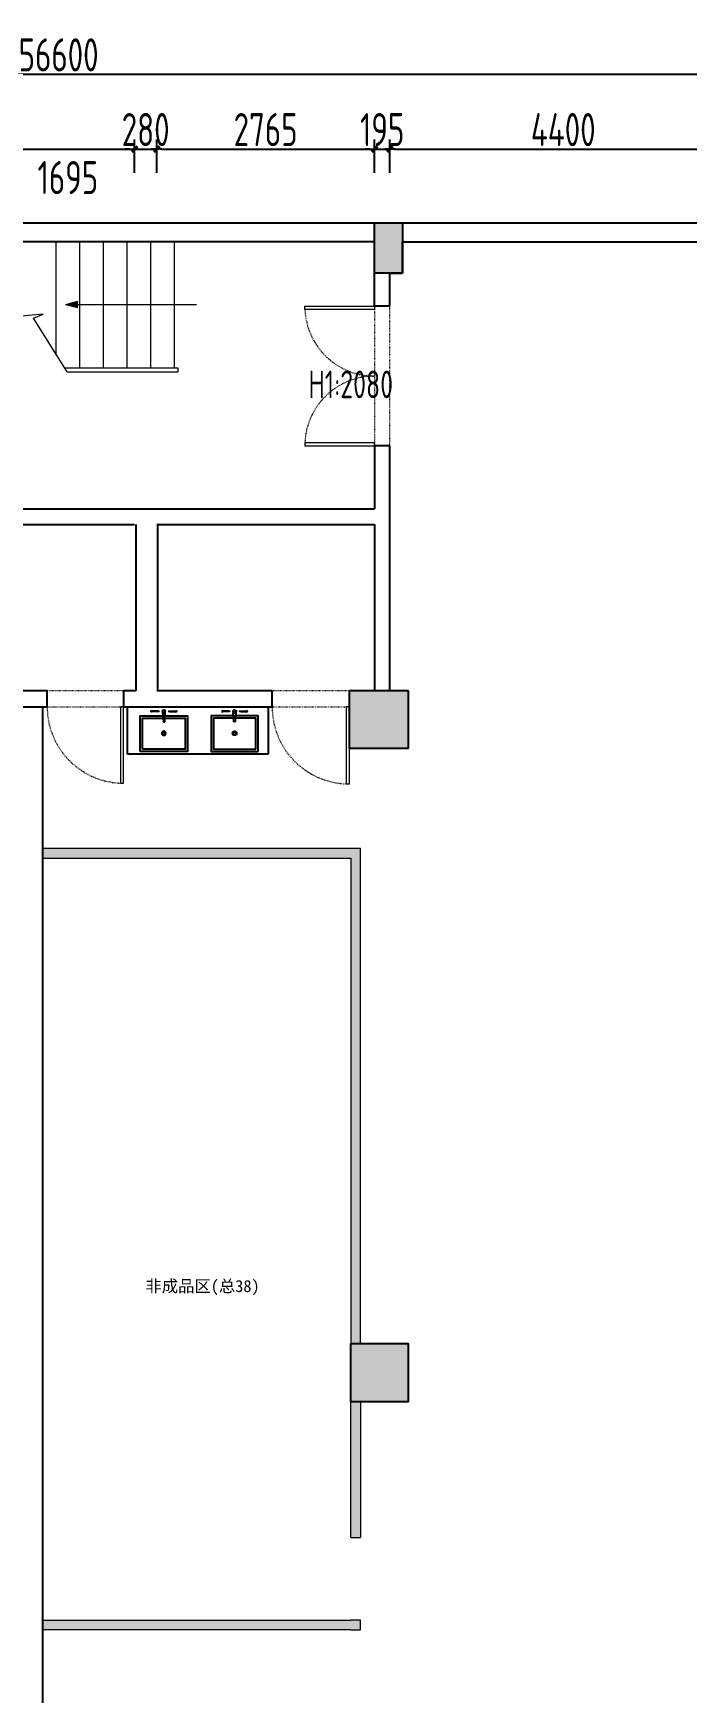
# Model space of a CAD drawing. Header units: millimetres. Extents: x 591722 to 1211798, y -167163 to 126727.
# Drawn here: x 622865 to 631162, y 105672 to 126727 of the extents above; entities that cross this region are included whole.
import ezdxf

# ---------------------------------------------------------------- set-up
doc = ezdxf.new("R2010")
doc.units = ezdxf.units.MM
doc.header["$LTSCALE"] = 0.5
doc.header["$PDMODE"] = 35
doc.linetypes.add('ACAD_ISO03W100', pattern=[30, 12, -18])
doc.layers.get('Defpoints').update_dxf_attribs({"color": 8})
for name, color, linetype in [('COL-FILL', 8, 'Continuous'), ('DOOR', 60, 'Continuous'), ('EL-TEXT', 50, 'Continuous'), ('FF-FIXT', 31, 'Continuous'), ('FF-PLANTS', 86, 'Continuous'), ('FF-TEXT', 50, 'Continuous'), ('RC-TEXT', 50, 'Continuous')]:
    doc.layers.add(name, color=color, linetype=linetype)
doc.layers.add('WALL', color=160, linetype='Continuous', lineweight=20)
doc.styles.add('CCD-DIM', font='archs.shx', dxfattribs={"width": 0.8})
doc.styles.add('CCD_DIM', font='archs.shx', dxfattribs={"width": 0.8})
doc.styles.add('宋体', font='NSimSun.ttf')
doc.dimstyles.new('CCD_DIM_60', dxfattribs={"dimscale": 60, "dimtxt": 7, "dimasz": 1, "dimexe": 2, "dimexo": 2, "dimtad": 1, "dimdec": 0, "dimdsep": 46, "dimtxsty": 'CCD_DIM', "dimblk1": 'CCD', "dimblk2": 'CCD', "dimsah": 1, "dimcen": 0.3, "dimclrd": 44, "dimclre": 44, "dimclrt": 50, "dimadec": 1, "dimazin": 2, "dimtfac": 1, "dimtdec": 0, "dimtix": 1, "dimtmove": 2, "dimatfit": 3, "dimfxl": 5, "dimfxlon": 1, "dimtolj": 1, "dimarcsym": 0})

# ---------------------------------------------------------------- blocks, each defined once
blk = doc.blocks.new('CCD')
at = {"color": 50, "linetype": 'ByBlock'}
blk.add_line((-1.090578334744235, 0), (1.09057833474435, 0), dxfattribs=at)
at = {"color": 50, "linetype": 'Continuous', "const_width": 0.6075000000000002}
blk.add_lwpolyline([(0.6103907792976884, 0.6103907792976601), (-0.6103907792977453, -0.6103907792977453)], dxfattribs=at)
blk = doc.blocks.new('*D280')
at = {"layer": 'Defpoints', "color": 0, "lineweight": 9, "transparency": 16777216}
for p in [(627198.278437501, 125256.805397418), (624433.278437501, 120492.4519799865), (627198.278437501, 120492.4519799865)]:
    blk.add_point(p, dxfattribs=at)
at = {"layer": 'RC-TEXT', "color": 44, "lineweight": -2, "transparency": 16777216}
for p, q in [((624433.278437501, 124956.805397418), (624433.278437501, 125376.805397418)), ((627198.278437501, 124956.805397418), (627198.278437501, 125376.805397418)), ((624493.278437501, 125256.805397418), (627138.278437501, 125256.805397418))]:
    blk.add_line(p, q, dxfattribs=at)
at = {"layer": 'RC-TEXT', "color": 44, "lineweight": -2, "transparency": 16777216, "xscale": 60, "yscale": 60, "zscale": 60, "rotation": 180}
blk.add_blockref('CCD', (624433.278437501, 125256.805397418), dxfattribs=at)
at = {"layer": 'RC-TEXT', "color": 44, "lineweight": -2, "transparency": 16777216, "xscale": 60, "yscale": 60, "zscale": 60}
blk.add_blockref('CCD', (627198.278437501, 125256.805397418), dxfattribs=at)
at = {"layer": 'RC-TEXT', "color": 50, "lineweight": -2, "transparency": 16777216, "insert": (625815.778437501, 125504.305397418), "char_height": 420, "attachment_point": 5, "style": 'CCD_DIM'}
blk.add_mtext('\\A1;2765', dxfattribs=at)
blk = doc.blocks.new('*D249')
at = {"layer": 'Defpoints', "color": 0, "lineweight": 9, "transparency": 16777216}
for p in [(594888.278437501, 126204.2525245471), (594888.278437501, 118622.4519799865), (651488.2784375013, 118582.4519799864)]:
    blk.add_point(p, dxfattribs=at)
at = {"layer": 'RC-TEXT', "color": 44, "lineweight": -2, "transparency": 16777216}
for p, q in [((594888.278437501, 125904.2525245471), (594888.278437501, 126324.2525245471)), ((651428.2784375012, 126204.2525245471), (594948.278437501, 126204.2525245471)), ((651488.2784375013, 125904.2525245471), (651488.2784375013, 126324.2525245471))]:
    blk.add_line(p, q, dxfattribs=at)
at = {"layer": 'RC-TEXT', "color": 44, "lineweight": -2, "transparency": 16777216, "xscale": 60, "yscale": 60, "zscale": 60, "rotation": 180}
blk.add_blockref('CCD', (594888.278437501, 126204.2525245471), dxfattribs=at)
at = {"layer": 'RC-TEXT', "color": 44, "lineweight": -2, "transparency": 16777216, "xscale": 60, "yscale": 60, "zscale": 60}
blk.add_blockref('CCD', (651488.2784375013, 126204.2525245471), dxfattribs=at)
at = {"layer": 'RC-TEXT', "color": 50, "lineweight": -2, "transparency": 16777216, "insert": (623188.2784375012, 126451.7525245471), "char_height": 420, "attachment_point": 5, "style": 'CCD_DIM'}
blk.add_mtext('\\A1;56600', dxfattribs=at)
blk = doc.blocks.new('*D283')
at = {"layer": 'Defpoints', "color": 0, "lineweight": 9, "transparency": 16777216}
for p in [(624433.278437501, 125256.805397418), (624153.278437501, 120492.4519799865), (624433.278437501, 120492.4519799865)]:
    blk.add_point(p, dxfattribs=at)
at = {"layer": 'RC-TEXT', "color": 44, "lineweight": -2, "transparency": 16777216}
for p, q in [((624153.278437501, 124956.805397418), (624153.278437501, 125376.805397418)), ((624433.278437501, 124956.805397418), (624433.278437501, 125376.805397418)), ((624093.278437501, 125256.805397418), (624033.278437501, 125256.805397418)), ((624153.278437501, 125256.805397418), (624433.278437501, 125256.805397418)), ((624493.278437501, 125256.805397418), (624553.278437501, 125256.805397418))]:
    blk.add_line(p, q, dxfattribs=at)
at = {"layer": 'RC-TEXT', "color": 44, "lineweight": -2, "transparency": 16777216, "xscale": 60, "yscale": 60, "zscale": 60}
blk.add_blockref('CCD', (624153.278437501, 125256.805397418), dxfattribs=at)
at = {"layer": 'RC-TEXT', "color": 44, "lineweight": -2, "transparency": 16777216, "xscale": 60, "yscale": 60, "zscale": 60, "rotation": 180}
blk.add_blockref('CCD', (624433.278437501, 125256.805397418), dxfattribs=at)
at = {"layer": 'RC-TEXT', "color": 50, "lineweight": -2, "transparency": 16777216, "insert": (624293.278437501, 125504.305397418), "char_height": 420, "attachment_point": 5, "style": 'CCD_DIM'}
blk.add_mtext('\\A1;280', dxfattribs=at)
blk = doc.blocks.new('*D291')
at = {"layer": 'Defpoints', "color": 0, "lineweight": 9, "transparency": 16777216}
for p in [(624153.278437501, 125256.805397418), (622458.278437501, 120492.4519799865), (624153.278437501, 120492.4519799865)]:
    blk.add_point(p, dxfattribs=at)
at = {"layer": 'RC-TEXT', "color": 44, "lineweight": -2, "transparency": 16777216}
for p, q in [((622458.278437501, 124956.805397418), (622458.278437501, 125376.805397418)), ((624153.278437501, 124956.805397418), (624153.278437501, 125376.805397418)), ((622518.278437501, 125256.805397418), (624093.278437501, 125256.805397418))]:
    blk.add_line(p, q, dxfattribs=at)
at = {"layer": 'RC-TEXT', "color": 44, "lineweight": -2, "transparency": 16777216, "xscale": 60, "yscale": 60, "zscale": 60, "rotation": 180}
blk.add_blockref('CCD', (622458.278437501, 125256.805397418), dxfattribs=at)
at = {"layer": 'RC-TEXT', "color": 44, "lineweight": -2, "transparency": 16777216, "xscale": 60, "yscale": 60, "zscale": 60}
blk.add_blockref('CCD', (624153.278437501, 125256.805397418), dxfattribs=at)
at = {"layer": 'RC-TEXT', "color": 50, "lineweight": -2, "transparency": 16777216, "insert": (623305.778437501, 124895.6778458912), "char_height": 420, "attachment_point": 5, "style": 'CCD_DIM'}
blk.add_mtext('\\A1;1695', dxfattribs=at)
blk = doc.blocks.new('*D293')
at = {"layer": 'Defpoints', "color": 0, "lineweight": 9, "transparency": 16777216}
for p in [(627393.278437501, 125256.805397418), (627198.278437501, 120492.4519799865), (627393.278437501, 120553.5803383678)]:
    blk.add_point(p, dxfattribs=at)
at = {"layer": 'RC-TEXT', "color": 44, "lineweight": -2, "transparency": 16777216}
for p, q in [((627198.278437501, 124956.805397418), (627198.278437501, 125376.805397418)), ((627393.278437501, 124956.805397418), (627393.278437501, 125376.805397418)), ((627138.278437501, 125256.805397418), (627078.278437501, 125256.805397418)), ((627198.278437501, 125256.805397418), (627393.278437501, 125256.805397418)), ((627453.278437501, 125256.805397418), (627513.278437501, 125256.805397418))]:
    blk.add_line(p, q, dxfattribs=at)
at = {"layer": 'RC-TEXT', "color": 44, "lineweight": -2, "transparency": 16777216, "xscale": 60, "yscale": 60, "zscale": 60}
blk.add_blockref('CCD', (627198.278437501, 125256.805397418), dxfattribs=at)
at = {"layer": 'RC-TEXT', "color": 44, "lineweight": -2, "transparency": 16777216, "xscale": 60, "yscale": 60, "zscale": 60, "rotation": 180}
blk.add_blockref('CCD', (627393.278437501, 125256.805397418), dxfattribs=at)
at = {"layer": 'RC-TEXT', "color": 50, "lineweight": -2, "transparency": 16777216, "insert": (627295.778437501, 125504.305397418), "char_height": 420, "attachment_point": 5, "style": 'CCD_DIM'}
blk.add_mtext('\\A1;195', dxfattribs=at)
blk = doc.blocks.new('*D295')
at = {"layer": 'Defpoints', "color": 0, "lineweight": 9, "transparency": 16777216}
for p in [(631793.278437501, 125256.805397418), (627393.278437501, 120553.5803383678), (631793.278437501, 120402.4519799864)]:
    blk.add_point(p, dxfattribs=at)
at = {"layer": 'RC-TEXT', "color": 44, "lineweight": -2, "transparency": 16777216}
for p, q in [((627393.278437501, 124956.805397418), (627393.278437501, 125376.805397418)), ((631793.278437501, 124956.805397418), (631793.278437501, 125376.805397418)), ((627453.278437501, 125256.805397418), (631733.278437501, 125256.805397418))]:
    blk.add_line(p, q, dxfattribs=at)
at = {"layer": 'RC-TEXT', "color": 44, "lineweight": -2, "transparency": 16777216, "xscale": 60, "yscale": 60, "zscale": 60, "rotation": 180}
blk.add_blockref('CCD', (627393.278437501, 125256.805397418), dxfattribs=at)
at = {"layer": 'RC-TEXT', "color": 44, "lineweight": -2, "transparency": 16777216, "xscale": 60, "yscale": 60, "zscale": 60}
blk.add_blockref('CCD', (631793.278437501, 125256.805397418), dxfattribs=at)
at = {"layer": 'RC-TEXT', "color": 50, "lineweight": -2, "transparency": 16777216, "insert": (629593.278437501, 125504.305397418), "char_height": 420, "attachment_point": 5, "style": 'CCD_DIM'}
blk.add_mtext('\\A1;4400', dxfattribs=at)
blk = doc.blocks.new('A$C5D954283')
at = {"color": 0, "linetype": 'Continuous'}
for p, q in [((-159.8287922329618, 511.2883289088495), (-159.8287922329618, 506.3181305513716)), ((-72.3280749633559, 510.3032297301106), (-154.6794934225036, 516.2860993982758)), ((-72.3280749633559, 507.3032297301105), (-154.6794934225036, 501.3203600619453)), ((-11.15956799994455, 374.2569191276562), (-17.54950175998965, 495.48656805302)), ((15.14995655568782, 492.2146877725608), (4.840432000055443, 374.2569191276562)), ((72.3280749634723, 510.3032297301106), (154.67949342262, 516.2860993985086)), ((72.3280749634723, 507.3032297301105), (154.67949342262, 501.3203600619453)), ((159.8287922330783, 511.2883289088495), (159.8287922331365, 506.3181305513716)), ((4.840432000055443, 374.2569191276562), (-11.15956799988635, 374.2569191276562))]:
    blk.add_line(p, q, dxfattribs=at)
at = {"color": 8}
for p, q in [((-4.03199999994831, 505.5152297301683), (-26.20799999992596, 505.5152297301683)), ((5.82077e-11, 532.1264297300949), (5.82077e-11, 509.5472297300585)), ((5.82077e-11, 501.4832297300454), (5.82077e-11, 478.5008297301827)), ((25.80480000009993, 505.5152297301683), (4.032000000064726, 505.5152297301683)), ((-5.039999999920836, 230.0399999998044), (-32.75999999995111, 230.0399999998044)), ((5.82077e-11, 235.0799999996088), (5.82077e-11, 263.807999999728)), ((5.82077e-11, 225), (5.82077e-11, 196.2719999998808)), ((32.25600000005215, 230.0399999998044), (5.040000000037252, 230.0399999998044))]:
    blk.add_line(p, q, dxfattribs=at)
at = {"color": 0, "linetype": 'Continuous'}
blk.add_lwpolyline([(300, 0), (300, 450), (-300, 450), (-300, 0)], close=True, dxfattribs=at)
at = {"color": 0, "linetype": 'Continuous', "const_width": 12}
for points in [[(-63.3280749633559, 514.8032297301106, -1), (-63.3280749633559, 502.8032297301106, -1)], [(63.32807496347232, 514.8032297301106, 1), (63.32807496347232, 502.8032297301106, 1)]]:
    blk.add_lwpolyline(points, format="xyb", close=True, dxfattribs=at)
at = {"color": 8, "ltscale": 1000, "const_width": 0.448}
blk.add_lwpolyline([(5.82077e-11, 505.7392297300975, -1), (5.82077e-11, 505.291229730239, -1)], format="xyb", close=True, dxfattribs=at)
at = {"color": 8}
blk.add_lwpolyline([(270, 30), (270.0000000001164, 420), (-270, 420), (-270, 30)], close=True, dxfattribs=at)
at = {"color": 8, "const_width": 0.8399999999999996}
blk.add_lwpolyline([(0.1400000000721775, 230.4599999999628, -0.9999999999999998), (0.1400000000721775, 229.6199999998789, -0.9999999999999998)], format="xyb", close=True, dxfattribs=at)
at = {"color": 0, "linetype": 'Continuous'}
blk.add_circle((5.82077e-11, 505.5152297301683), 20.16, dxfattribs=at)
at = {"color": 8}
for centre, radius in [((0.2651944293174893, 505.7008297301363), 16.25438224187546), ((5.82077e-11, 230.0399999998044), 25.2)]:
    blk.add_circle(centre, radius, dxfattribs=at)
at = {"color": 0, "linetype": 'Continuous'}
for centre, start, end in [((-154.8287922329618, 511.2883289088495), 88.28890731936896, 180), ((-154.8287922329618, 506.3181305513716), 180, 271.7110926806311), ((154.8287922330783, 511.2883289090823), 0, 91.71109268063103), ((154.8287922331365, 506.3181305513716), 268.288907319369, 0)]:
    blk.add_arc(centre, 5, start, end, dxfattribs=at)

msp = doc.modelspace()

# ---------------------------------------------------------------- hatches: boundary and pattern name
at = {"layer": 'COL-FILL', "lineweight": 5}
h = msp.add_hatch(color=8, dxfattribs=at)
h.dxf.hatch_style = 1
h.paths.add_polyline_path([(627553.278437501, 124322.4519799864), (627198.278437501, 124322.4519799864), (627198.278437501, 123682.4519799864), (627553.278437501, 123682.4519799864)])
h = msp.add_hatch(color=250, dxfattribs=at)
h.dxf.hatch_style = 1
h.paths.add_polyline_path([(619628.278437501, 118382.4519799864), (618948.278437501, 118382.4519799864), (618948.278437501, 117652.4519799864), (619628.278437501, 117652.4519799864)])
h.paths.add_polyline_path([(627628.278437501, 118082.4519800019), (627618.278437501, 118082.4519800019), (627618.278437501, 118382.4519799864), (627393.278437501, 118382.4519799864), (626878.278437501, 118382.4519799864), (626878.278437501, 117652.4519799864), (627628.278437501, 117652.4519799864)])
h.paths.add_polyline_path([(635598.278437501, 118342.4519799865), (634918.278437501, 118342.4519799865), (634918.278437501, 117682.4519799864), (635598.278437501, 117682.4519799864)])
h.paths.add_polyline_path([(619628.278437501, 110102.4519799864), (618948.278437501, 110102.4519799864), (618948.278437501, 109422.4519799864), (619628.278437501, 109422.4519799864)])
h.paths.add_polyline_path([(627628.278437501, 110102.4519799864), (626898.278437501, 110102.4519799864), (626898.278437501, 109362.4519799865), (627628.278437501, 109362.4519799865)])
h.paths.add_polyline_path([(635598.278437501, 110102.4519799864), (634918.278437501, 110102.4519799864), (634918.278437501, 109422.4519799864), (635598.278437501, 109422.4519799864)])
at = {"layer": 'FF-PLANTS', "lineweight": 5}
h = msp.add_hatch(dxfattribs=at)
h.set_pattern_fill('HONEY', color=250, scale=50)
h.set_pattern_definition([(0, (0, 0), (238.125, 137.48153225), [158.75, -317.5]), (120, (0, 0), (-238.1249994797095, 137.4815331511695), [158.7499999999999, -317.4999999999999]), (60, (0, 0), (5.202904552e-07, 274.9630654011694), [-317.5, 158.75])])
h.paths.add_polyline_path([(622983.2784375012, 116382.4614255249), (622983.2784375012, 116262.4614255249), (626898.278437501, 116262.4614255249), (626898.278437501, 110102.4519799864), (627018.278437501, 110102.4519799864), (627018.278437501, 116262.4614255249), (627018.278437501, 116382.4614255249)])
h.paths.add_polyline_path([(627018.278437501, 109362.4519799865), (626898.278437501, 109362.4519799865), (626898.278437501, 107642.2171287543), (627018.278437501, 107642.2171287543)])
h.paths.add_polyline_path([(627018.278437501, 106472.2171287543), (627018.278437501, 106592.2171287543), (626898.278437501, 106592.2171287543), (622983.2784375012, 106592.2171287543), (622983.2784375012, 106472.2171287543), (626898.278437501, 106472.2171287543)])
h.paths.add_polyline_path([(626898.278437501, 101592.4519799864), (627018.278437501, 101592.4519799864), (627018.278437501, 105422.2171287543), (626898.278437501, 105422.2171287543)])
h.paths.add_polyline_path([(627018.278437501, 100852.4519799864), (626898.278437501, 100852.4519799864), (626898.278437501, 96801.97283198361), (622983.2784375012, 96801.97283198361), (622983.2784375012, 96681.97283198361), (627018.278437501, 96681.97283198361), (627018.278437501, 96801.97283198361)])
h.paths.add_polyline_path([(627628.278437501, 92532.45197998642), (627628.278437501, 92412.45197998642), (633868.278437501, 92412.45197998642), (633868.278437501, 92532.45197998642)])
h.paths.add_polyline_path([(635038.278437501, 92412.45197998642), (634918.278437501, 92412.45197998642), (634918.278437501, 86062.45197998642), (635038.278437501, 86062.45197998642)])
h.paths.add_polyline_path([(631913.278437501, 110102.4519799864), (631913.278437501, 117712.4519799865), (631793.278437501, 117712.4519799865), (631793.278437501, 109982.4519799864), (631913.278437501, 109982.4519799864), (634918.278437501, 109982.4519799864), (634918.278437501, 110102.4519799864)])
h.paths.add_polyline_path([(635598.278437501, 110102.4519799864), (635598.278437501, 109982.4519799864), (642918.2784375012, 109982.4519799864), (642918.2784375012, 110102.4519799864)])
h.paths.add_polyline_path([(645678.2784375029, 109982.4519799864), (645678.2784375029, 110102.4519799864), (643598.278437501, 110102.4519799864), (643598.278437501, 109982.4519799864)])
at = {"layer": 'WALL', "lineweight": 5}
h = msp.add_hatch(color=250, dxfattribs=at)
h.paths.add_polyline_path([(623427.1492053029, 123241.963638004), (623427.1492053029, 123282.4519799864), (623277.1492045927, 123282.4519799864)])
h.paths.add_polyline_path([(623277.1492053029, 123282.4519799864), (623427.1492053029, 123282.4519799864), (623427.1492053029, 123322.9403217773)])

# ---------------------------------------------------------------- linework, layer by layer
at = {"layer": 'DOOR', "lineweight": 13}
for points in [[(626313.2784375012, 123262.4519799864), (627198.2784375012, 123262.4519799864), (627198.2784375012, 123222.4519799864), (626313.2784375012, 123222.4519799864)], [(627198.2784375012, 121532.4519799864), (626313.2784375012, 121532.4519799864), (626313.2784375012, 121492.4519799864), (627198.2784375012, 121492.4519799864)], [(623973.2784375012, 117212.4519799865), (624013.2784375012, 117212.4519799865), (624013.2784375012, 118182.4519799864), (623973.2784375012, 118182.4519799864)], [(626838.2784375012, 117202.4519799864), (626878.2784375012, 117202.4519799864), (626878.2784375012, 118182.4519799864), (626838.2784375012, 118182.4519799864)]]:
    msp.add_lwpolyline(points, close=True, dxfattribs=at)
at = {"layer": 'DOOR', "color": 8, "linetype": 'ACAD_ISO03W100', "lineweight": 5}
for points in [[(627393.278437501, 121492.4519799864), (627393.278437501, 123262.4519799864), (627198.278437501, 123262.4519799864), (627198.278437501, 121492.4519799864)], [(623043.278437501, 118382.4519799864), (623043.278437501, 118182.4519799864), (624013.278437501, 118182.4519799864), (624013.278437501, 118382.4519799864)], [(625898.278437501, 118382.4519799864), (625898.278437501, 118182.4519799864), (626878.278437501, 118182.4519799864), (626878.278437501, 118382.4519799864)]]:
    msp.add_lwpolyline(points, close=True, dxfattribs=at)
for centre, radius, start, end in [((627198.2784375012, 123262.4519799864), 885, 182.5905222664352, 270), ((627198.2784375012, 121492.4519799864), 885, 90, 177.4094777335648), ((624013.2784375012, 118182.4519799864), 970.0000000000217, 180, 267.6366172971244), ((626878.2784375012, 118182.4519799864), 980.0000000000293, 180, 267.6607469270879)]:
    msp.add_arc(centre, radius, start, end, dxfattribs=at)
at = {"layer": 'FF-FIXT', "linetype": 'Continuous'}
for p, q in [((624063.4742382604, 117582.4614255249), (624063.4742382604, 118182.4519799864)), ((625848.278437501, 118182.4519799864), (625848.278437501, 117582.4614255249)), ((625848.278437501, 117582.4614255249), (624063.4742382604, 117582.4614255249))]:
    msp.add_line(p, q, dxfattribs=at)
at = {"layer": 'FF-PLANTS', "linetype": 'ByBlock', "lineweight": 9}
for points in [[(626898.278437501, 116262.4614255249), (626898.278437501, 110102.4519799864), (627018.278437501, 110102.4519799864), (627018.278437501, 116262.4614255249), (627018.278437501, 116382.4614255249), (622983.2784375012, 116382.4614255249), (622983.2784375012, 116262.4614255249), (626898.278437501, 116262.4614255249)], [(626898.278437501, 107642.2171287543), (626898.278437501, 109362.4519799865), (627018.278437501, 109362.4519799865), (627018.278437501, 107642.2171287543)], [(626898.278437501, 107642.2171287543), (627018.278437501, 107642.2171287543)], [(626898.278437501, 106472.2171287543), (622983.2784375012, 106472.2171287543), (622983.2784375012, 106592.2171287543), (626898.278437501, 106592.2171287543)], [(627018.278437501, 106472.2171287543), (627018.278437501, 106592.2171287543), (626898.278437501, 106592.2171287543), (626898.278437501, 106592.2171287543)], [(626898.278437501, 106472.2171287543), (626898.278437501, 106472.2171287543), (627018.278437501, 106472.2171287543)]]:
    msp.add_lwpolyline(points, dxfattribs=at)
at = {"layer": 'WALL', "lineweight": -3}
for p, q in [((619183.278437501, 124322.4519799864), (635158.278437501, 124322.4519799864)), ((627198.278437501, 124082.4519799864), (619183.278437501, 124082.4519799857)), ((627198.278437501, 123262.4519799864), (627198.278437501, 124082.4519799864)), ((627553.278437501, 124082.4519799864), (631793.278437501, 124082.4519799864)), ((627553.278437501, 123682.4519799864), (627553.278437501, 124082.4519799864)), ((627393.278437501, 123262.4519799864), (627393.278437501, 123682.4519799864)), ((627393.278437501, 123682.4519799864), (627553.278437501, 123682.4519799864)), ((627393.278437501, 123262.4519799864), (627198.278437501, 123262.4519799864)), ((627393.278437501, 121492.4519799864), (627198.278437501, 121492.4519799864)), ((627198.278437501, 121492.4519799864), (627198.278437501, 120692.4519799864)), ((627393.278437501, 118382.4519799864), (627393.278437501, 121492.4519799864)), ((619423.278437501, 120692.4519799864), (627198.278437501, 120692.4519799864)), ((622458.278437501, 120492.4519799865), (624153.278437501, 120492.4519799865)), ((624168.278437501, 120492.4519799865), (624168.278437501, 118382.4519799864)), ((624433.278437501, 120492.4519799865), (627198.278437501, 120492.4519799865)), ((624448.278437501, 118382.4519799864), (624448.278437501, 120492.4519799865)), ((627198.278437501, 120492.4519799865), (627198.278437501, 118382.4519799864)), ((623043.278437501, 118382.4519799864), (622458.278437501, 118382.4519799864)), ((623043.278437501, 118182.4519799864), (623043.278437501, 118382.4519799864)), ((624168.278437501, 118382.4519799864), (624013.278437501, 118382.4519799864)), ((624013.278437501, 118382.4519799864), (624013.278437501, 118182.4519799864)), ((625898.278437501, 118382.4519799864), (624433.278437501, 118382.4519799864)), ((625898.278437501, 118182.4519799864), (625898.278437501, 118382.4519799864)), ((627628.278437501, 118382.4519799864), (626878.278437501, 118382.4519799864)), ((626878.278437501, 117652.4519799864), (626878.278437501, 118382.4519799864)), ((627628.278437501, 118382.4519799864), (627393.278437501, 118382.4519799864)), ((627628.278437501, 117652.4519799864), (627628.278437501, 118382.4519799864)), ((622113.278437501, 118182.4519799864), (623043.278437501, 118182.4519799864)), ((622113.278437501, 118182.4519799864), (623043.278437501, 118182.4519799864)), ((622983.2784375012, 118182.4519799864), (622983.2784375012, 96481.97283198361)), ((624013.278437501, 118182.4519799864), (624023.278437501, 118182.4519799864)), ((624023.278437501, 118182.4519799864), (625898.278437501, 118182.4519799864)), ((627628.278437501, 117652.4519799864), (626878.278437501, 117652.4519799864)), ((626898.278437501, 110102.4519799864), (627628.278437501, 110102.4519799864)), ((626898.278437501, 109362.4519799865), (626898.278437501, 110102.4519799864)), ((627628.278437501, 109362.4519799865), (627628.278437501, 110102.4519799864)), ((627628.278437501, 109362.4519799865), (626898.278437501, 109362.4519799865))]:
    msp.add_line(p, q, dxfattribs=at)
at = {"layer": 'WALL', "color": 250, "lineweight": 5}
for p, q in [((623153.278437501, 124082.4519799864), (623153.2784375013, 122657.4519799865)), ((623453.278437501, 124082.4519799864), (623453.278437501, 122482.4519799864)), ((623753.278437501, 124082.4519799864), (623753.278437501, 122482.4519799864)), ((624053.278437501, 124082.4519799864), (624053.278437501, 122482.4519799864)), ((624353.278437501, 124082.4519799864), (624353.278437501, 122482.4519799864)), ((624653.278437501, 124082.4519799864), (624653.278437501, 122482.4519799864)), ((623427.1492053029, 123322.9403217773), (623277.1492053029, 123282.4519799864)), ((624939.3212635934, 123282.4519799864), (623277.1492053029, 123282.4519799864)), ((623427.1492053029, 123241.963638004), (623277.1492053029, 123282.4519797948)), ((623427.1492053029, 123241.963638004), (623427.1492053029, 123322.9403217773)), ((622991.4555620707, 123164.2434658262), (622714.8852897933, 123136.4010772913)), ((622867.454422903, 123110.0066697668), (622991.4555620707, 123164.2434658262)), ((623295.383700659, 122432.4519799864), (622867.454422903, 123110.006669767))]:
    msp.add_line(p, q, dxfattribs=at)
at = {"layer": 'WALL', "lineweight": -3}
msp.add_lwpolyline([(627553.278437501, 123682.4519799864), (627198.278437501, 123682.4519799864), (627198.278437501, 124322.4519799864), (627553.278437501, 124322.4519799864)], close=True, dxfattribs=at)
at = {"layer": 'WALL', "color": 250, "lineweight": 5}
for points in [[(623263.8047532907, 122482.4519799864), (624703.278437501, 122482.4519799864), (624703.278437501, 122432.4519799864)], [(623295.383700659, 122432.4519799864), (624703.278437501, 122432.4519799864)]]:
    msp.add_lwpolyline(points, dxfattribs=at)

# ---------------------------------------------------------------- block references
at = {"layer": 'FF-FIXT', "linetype": 'Continuous', "xscale": -1}
msp.add_blockref('A$C5D954283', (624523.2869266802, 117615.461425525), dxfattribs=at)
at = {"layer": 'FF-FIXT', "linetype": 'Continuous'}
msp.add_blockref('A$C5D954283', (625422.5848572326, 117615.461425525), dxfattribs=at)

# ---------------------------------------------------------------- texts
at = {"layer": 'EL-TEXT', "lineweight": -2, "insert": (626360.0000217743, 122446.4266347007), "char_height": 350, "attachment_point": 1, "style": 'CCD-DIM'}
msp.add_mtext_dynamic_manual_height_columns('H1:2080', width=3442.357923594304, gutter_width=375, heights=[0], dxfattribs=at)
at = {"layer": 'FF-TEXT', "style": '宋体'}
msp.add_text('非成品区(总38)', height=151.875, dxfattribs=at).set_placement((624290.6905995114, 110756.5127259386))

# ---------------------------------------------------------------- dimensions: what is measured, and where the dimension line sits
at = {"layer": 'RC-TEXT', "lineweight": -2}
for base, p1, p2, picture, middle in [((594888.278437501, 126204.2525245471), (651488.2784375013, 118582.4519799864), (594888.278437501, 118622.4519799865), '*D249', (623188.2784375012, 126451.7525245471)), ((624433.278437501, 125256.805397418), (624153.278437501, 120492.4519799865), (624433.278437501, 120492.4519799865), '*D283', (624293.278437501, 125504.305397418)), ((627198.278437501, 125256.805397418), (624433.278437501, 120492.4519799865), (627198.278437501, 120492.4519799865), '*D280', (625815.778437501, 125504.305397418)), ((627393.278437501, 125256.805397418), (627198.278437501, 120492.4519799865), (627393.278437501, 120553.5803383678), '*D293', (627295.778437501, 125504.305397418)), ((631793.278437501, 125256.805397418), (627393.278437501, 120553.5803383678), (631793.278437501, 120402.4519799864), '*D295', (629593.278437501, 125504.305397418))]:
    dim = msp.add_linear_dim(base=base, p1=p1, p2=p2, dimstyle='CCD_DIM_60', dxfattribs=at)
    dim.commit()
    dim.dimension.update_dxf_attribs({"geometry": picture, "text_midpoint": middle})
dim = msp.add_linear_dim(base=(624153.278437501, 125256.805397418), p1=(622458.278437501, 120492.4519799865), p2=(624153.278437501, 120492.4519799865), dimstyle='CCD_DIM_60', dxfattribs=at)
dim.commit()
dim.dimension.update_dxf_attribs({"geometry": '*D291', "text_midpoint": (623305.778437501, 124895.6778458912), "dimtype": 160})

doc.saveas('drawing.dxf')
